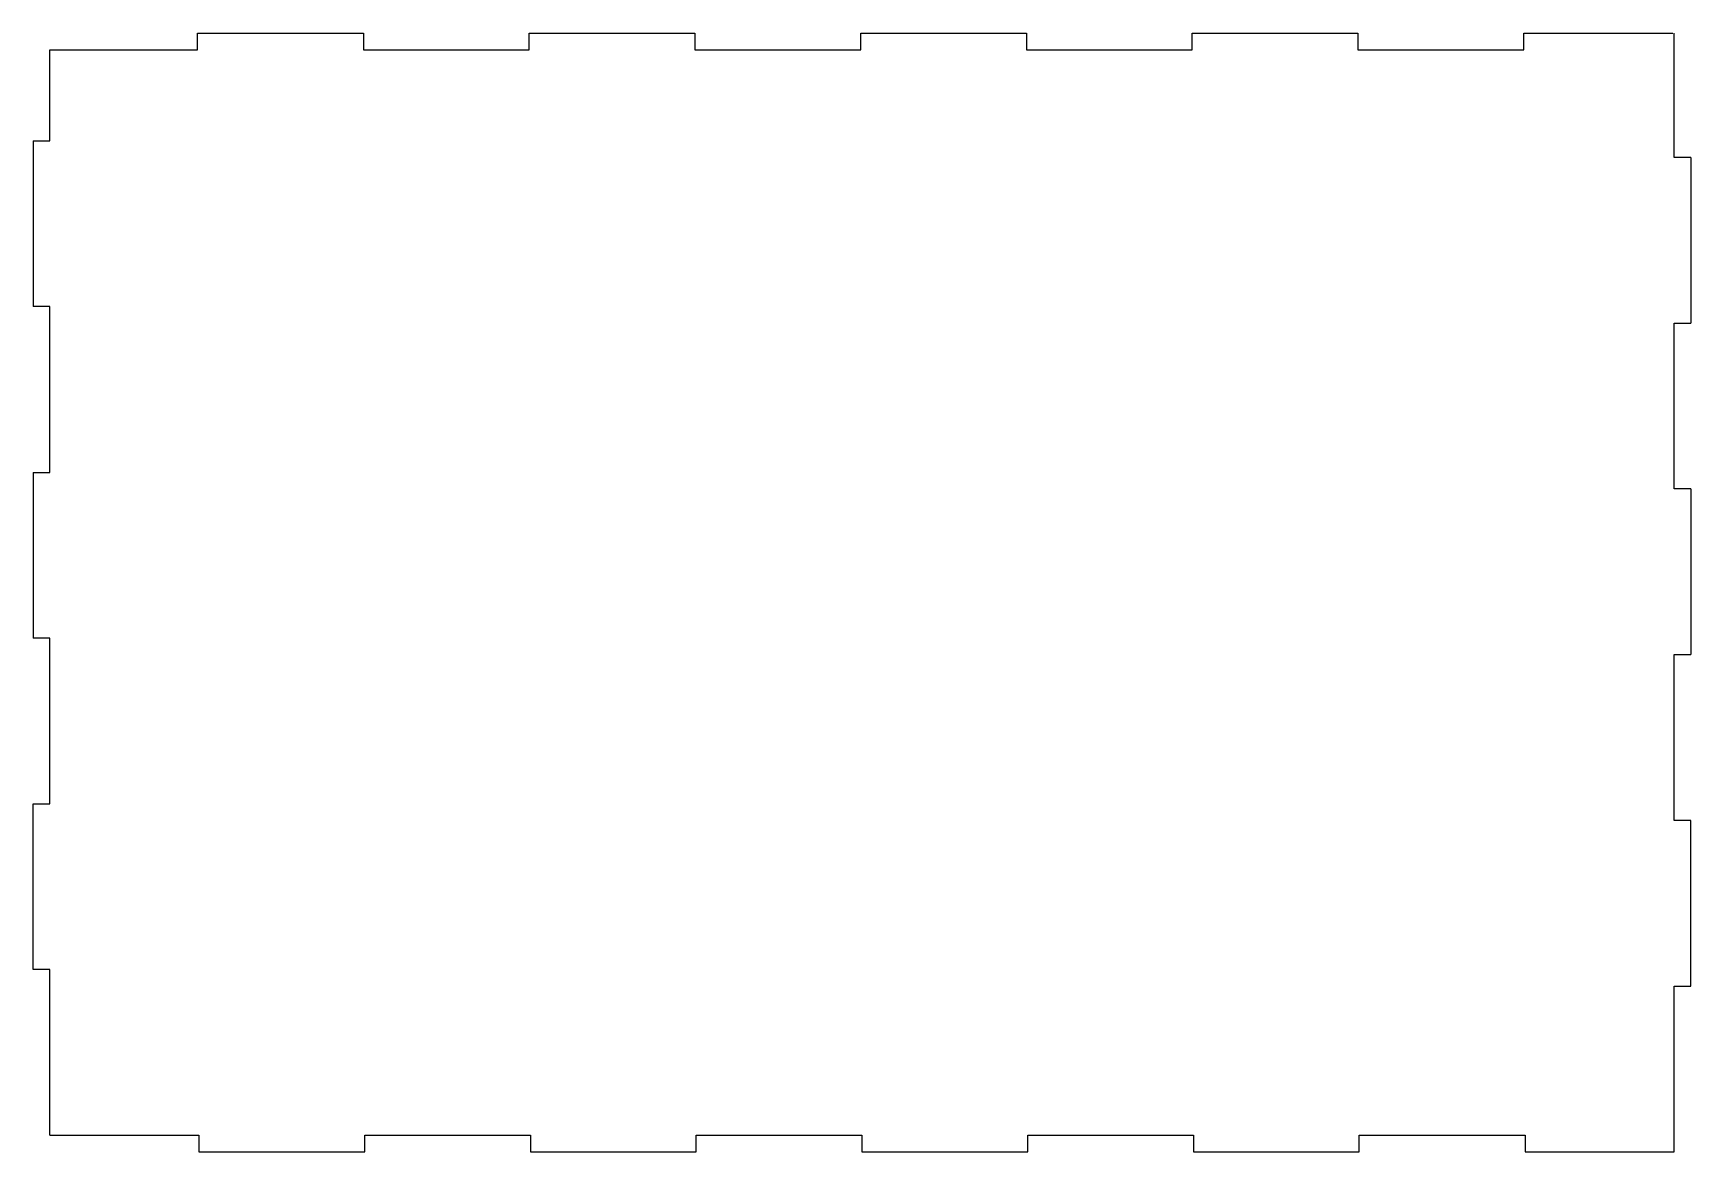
# Model space of a CAD drawing. Header units: millimetres. Extents: x -23 to 177, y -10 to 125.
import ezdxf

# ---------------------------------------------------------------- set-up
doc = ezdxf.new("R2010")
doc.units = ezdxf.units.MM

msp = doc.modelspace()

# ---------------------------------------------------------------- linework, layer by layer
for p, q in [((-2.73, 122.59), (-2.73, 124.59)), ((-2.73, 124.59), (17.27, 124.59)), ((17.27, 124.59), (17.27, 122.59)), ((37.27, 122.59), (37.27, 124.59)), ((37.27, 124.59), (57.27, 124.59)), ((57.27, 124.59), (57.27, 122.59)), ((77.27, 122.59), (77.27, 124.59)), ((77.27, 124.59), (97.27, 124.59)), ((97.27, 124.59), (97.27, 122.59)), ((117.27, 122.59), (117.27, 124.59)), ((117.27, 124.59), (137.27, 124.59)), ((137.27, 124.59), (137.27, 122.59)), ((157.27, 124.59), (175.27, 124.59)), ((157.27, 122.59), (157.27, 124.59)), ((175.43, 109.59), (175.43, 124.59)), ((-20.57, 122.59), (-2.73, 122.59)), ((-20.57, 111.59), (-20.57, 122.59)), ((17.27, 122.59), (37.27, 122.59)), ((57.27, 122.59), (77.27, 122.59)), ((97.27, 122.59), (117.27, 122.59)), ((137.27, 122.59), (157.27, 122.59)), ((-22.57, 111.59), (-20.57, 111.59)), ((177.43, 109.59), (175.43, 109.59)), ((-20.57, 91.59), (-22.57, 91.59)), ((-20.57, 71.59), (-20.57, 91.59)), ((175.43, 69.59), (175.43, 89.59)), ((175.43, 89.59), (177.43, 89.59)), ((-22.57, 71.59), (-20.57, 71.59)), ((177.43, 69.59), (175.43, 69.59)), ((-20.57, 51.59), (-22.57, 51.59)), ((-20.57, 31.59), (-20.57, 51.59)), ((175.43, 29.59), (175.43, 49.59)), ((175.43, 49.59), (177.43, 49.59)), ((-22.57, 31.59), (-20.57, 31.59)), ((-22.57, 11.59), (-22.57, 31.59)), ((177.43, 29.59), (175.43, 29.59)), ((177.43, 9.59), (177.43, 29.59)), ((-20.57, 11.59), (-22.57, 11.59)), ((-20.57, -8.41), (-20.57, 11.59)), ((175.43, -10.41), (175.43, 9.59)), ((175.43, 9.59), (177.43, 9.59)), ((-20.57, -8.41), (-2.57, -8.41)), ((-2.57, -8.41), (-2.57, -10.41)), ((17.43, -10.41), (17.43, -8.41)), ((17.43, -8.41), (37.43, -8.41)), ((37.43, -8.41), (37.43, -10.41)), ((57.43, -10.41), (57.43, -8.41)), ((57.43, -8.41), (77.43, -8.41)), ((77.43, -8.41), (77.43, -10.41)), ((97.43, -10.41), (97.43, -8.41)), ((97.43, -8.41), (117.43, -8.41)), ((117.43, -8.41), (117.43, -10.41)), ((137.43, -10.41), (137.43, -8.41)), ((137.43, -8.41), (157.43, -8.41)), ((157.43, -8.41), (157.43, -10.41)), ((-2.57, -10.41), (17.43, -10.41)), ((37.43, -10.41), (57.43, -10.41)), ((77.43, -10.41), (97.43, -10.41)), ((117.43, -10.41), (137.43, -10.41)), ((157.43, -10.41), (175.43, -10.41))]:
    msp.add_line(p, q)
for points in [[(-22.57, 111.59), (-22.57, 91.59)], [(177.43, 109.59), (177.43, 89.59)], [(-22.57, 71.59), (-22.57, 51.59)], [(177.43, 69.59), (177.43, 49.59)]]:
    msp.add_lwpolyline(points)

doc.saveas('drawing.dxf')
